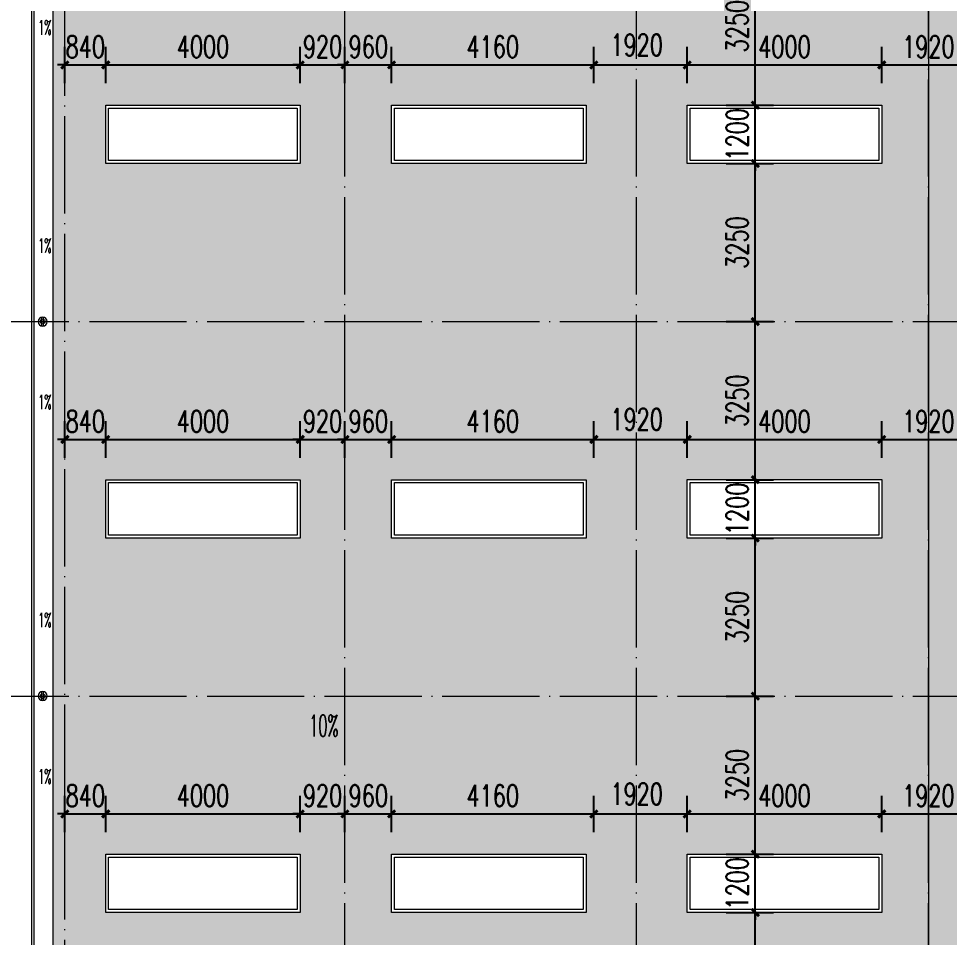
# Model space of a CAD drawing. Header units: inches. Extents: x -3733042 to -3450527, y 579159 to 997713.
# Drawn here: x -3550159 to -3531015, y 704028 to 722919 of the extents above; entities that cross this region are included whole.
import ezdxf

# ---------------------------------------------------------------- set-up
doc = ezdxf.new("R2010")
doc.units = ezdxf.units.IN
doc.header["$LTSCALE"] = 1000
doc.header["$MEASUREMENT"] = 0
doc.linetypes.add('DOTE', pattern=[2.42, 2, -0.2, 0.02, -0.2])
doc.linetypes.add('TG_Y', pattern=[2.3, 2, -0.3])
doc.layers.get('0').update_dxf_attribs({"lineweight": 18})
for name, color, linetype, lineweight in [('DOTE', 14, 'DOTE', 18), ('EQUIP_雨水斗', 7, 'Continuous', 18), ('PUB_DIM', 3, 'Continuous', 18), ('PUB_TEXT', 7, 'Continuous', 18), ('SURFACE', 255, 'Continuous', 18), ('VPIPE-雨水', 4, 'TG_Y', 18), ('地漏雨水管', 41, 'Continuous', 18), ('填充', 8, 'Continuous', 18)]:
    doc.layers.add(name, color=color, linetype=linetype, lineweight=lineweight)
doc.styles.add('_TCH_DIM', font='simplex.shx', dxfattribs={"width": 0.7, "bigfont": 'gbcbig.shx'})
doc.styles.add('_TCH_DIM_T3', font='simplex.shx', dxfattribs={"width": 0.705882, "bigfont": 'gbcbig.shx'})
doc.dimstyles.new('_TCH_ARCH&&150', dxfattribs={"dimtxt": 446.25, "dimasz": 150, "dimexe": 375, "dimexo": 450, "dimgap": 150, "dimtad": 1, "dimdec": 0, "dimzin": 0, "dimdsep": 46, "dimtxsty": '_TCH_DIM_T3', "dimblk": 'ARCHTICK', "dimcen": 0.09, "dimdle": 300, "dimclrt": 7, "dimazin": 2, "dimtfac": 1, "dimtdec": 0, "dimtix": 1, "dimtmove": 2, "dimatfit": 3, "dimfxl": 1, "dimtolj": 1, "dimarcsym": 0})

# ---------------------------------------------------------------- blocks, each defined once
blk = doc.blocks.new('$TwtSys$00000139')
at = {"color": 7}
for p, q in [((-19, 92), (-19, -92)), ((19, 92), (19, -92))]:
    blk.add_line(p, q, dxfattribs=at)
blk.add_circle((0, 0), 93.8)
blk = doc.blocks.new('_ArchTick_2')
at = {"color": 0, "linetype": 'ByBlock'}
blk.add_lwpolyline([(-0.5, -0.5, 0.4, 0.4, 0), (0.5, 0.5, 0.4, 0.4, 0)], format="xyseb", dxfattribs=at)
blk = doc.blocks.new('*X309')
at = {"layer": 'PUB_DIM', "color": 0, "lineweight": -2}
for p, q in [((-3549207, 706189), (-3549207, 706941)), ((-3548367, 706189), (-3548367, 706941)), ((-3549207, 706566), (-3549357, 706566)), ((-3549207, 706566), (-3548367, 706566)), ((-3548367, 706566), (-3548217, 706566))]:
    blk.add_line(p, q, dxfattribs=at)
at = {"layer": 'PUB_DIM', "color": 0, "lineweight": -2, "xscale": 150, "yscale": 150, "zscale": 150}
blk.add_blockref('_ArchTick_2', (-3549207, 706566), dxfattribs=at)
at = {"layer": 'PUB_DIM', "color": 0, "lineweight": -2, "xscale": 150, "yscale": 150, "zscale": 150, "rotation": 180}
blk.add_blockref('_ArchTick_2', (-3548367, 706566), dxfattribs=at)
at = {"layer": 'PUB_DIM', "color": 7, "insert": (-3548787, 706939), "char_height": 446.2, "width": 1215, "attachment_point": 5, "style": '_TCH_DIM_T3'}
blk.add_mtext('840', dxfattribs=at)
blk = doc.blocks.new('_ARCHTICK')
at = {"color": 0, "linetype": 'ByBlock', "const_width": 0.4}
blk.add_lwpolyline([(-0.5, -0.5), (0.5, 0.5)], dxfattribs=at)
blk = doc.blocks.new('*X310')
at = {"layer": 'PUB_DIM', "color": 0, "lineweight": -2}
for p, q in [((-3548367, 706189), (-3548367, 706941)), ((-3544367, 706189), (-3544367, 706941)), ((-3548367, 706566), (-3544367, 706566))]:
    blk.add_line(p, q, dxfattribs=at)
at = {"layer": 'PUB_DIM', "color": 0, "lineweight": -2, "xscale": 150, "yscale": 150, "zscale": 150, "rotation": 180}
blk.add_blockref('_ArchTick_2', (-3548367, 706566), dxfattribs=at)
at = {"layer": 'PUB_DIM', "color": 0, "lineweight": -2, "xscale": 150, "yscale": 150, "zscale": 150}
blk.add_blockref('_ArchTick_2', (-3544367, 706566), dxfattribs=at)
at = {"layer": 'PUB_DIM', "color": 7, "insert": (-3546367, 706939), "char_height": 446.2, "width": 1665, "attachment_point": 5, "style": '_TCH_DIM_T3'}
blk.add_mtext('4000', dxfattribs=at)
blk = doc.blocks.new('*X311')
at = {"layer": 'PUB_DIM', "color": 0, "lineweight": -2}
for p, q in [((-3544367, 706189), (-3544367, 706941)), ((-3543447, 706189), (-3543447, 706941)), ((-3544367, 706566), (-3544517, 706566)), ((-3544367, 706566), (-3543447, 706566)), ((-3543447, 706566), (-3543297, 706566))]:
    blk.add_line(p, q, dxfattribs=at)
at = {"layer": 'PUB_DIM', "color": 0, "lineweight": -2, "xscale": 150, "yscale": 150, "zscale": 150}
blk.add_blockref('_ArchTick_2', (-3544367, 706566), dxfattribs=at)
at = {"layer": 'PUB_DIM', "color": 0, "lineweight": -2, "xscale": 150, "yscale": 150, "zscale": 150, "rotation": 180}
blk.add_blockref('_ArchTick_2', (-3543447, 706566), dxfattribs=at)
at = {"layer": 'PUB_DIM', "color": 7, "insert": (-3543907, 706939), "char_height": 446.2, "width": 1215, "attachment_point": 5, "style": '_TCH_DIM_T3'}
blk.add_mtext('920', dxfattribs=at)
blk = doc.blocks.new('*X312')
at = {"layer": 'PUB_DIM', "color": 0, "lineweight": -2}
for p, q in [((-3543447, 706189), (-3543447, 706941)), ((-3542487, 706189), (-3542487, 706941)), ((-3543447, 706566), (-3543597, 706566)), ((-3543447, 706566), (-3542487, 706566)), ((-3542487, 706566), (-3542337, 706566))]:
    blk.add_line(p, q, dxfattribs=at)
at = {"layer": 'PUB_DIM', "color": 0, "lineweight": -2, "xscale": 150, "yscale": 150, "zscale": 150}
blk.add_blockref('_ArchTick_2', (-3543447, 706566), dxfattribs=at)
at = {"layer": 'PUB_DIM', "color": 0, "lineweight": -2, "xscale": 150, "yscale": 150, "zscale": 150, "rotation": 180}
blk.add_blockref('_ArchTick_2', (-3542487, 706566), dxfattribs=at)
at = {"layer": 'PUB_DIM', "color": 7, "insert": (-3542967, 706939), "char_height": 446.2, "width": 1215, "attachment_point": 5, "style": '_TCH_DIM_T3'}
blk.add_mtext('960', dxfattribs=at)
blk = doc.blocks.new('*X313')
at = {"layer": 'PUB_DIM', "color": 0, "lineweight": -2}
for p, q in [((-3542487, 706189), (-3542487, 706941)), ((-3538327, 706189), (-3538327, 706941)), ((-3542487, 706566), (-3538327, 706566))]:
    blk.add_line(p, q, dxfattribs=at)
at = {"layer": 'PUB_DIM', "color": 0, "lineweight": -2, "xscale": 150, "yscale": 150, "zscale": 150, "rotation": 180}
blk.add_blockref('_ArchTick_2', (-3542487, 706566), dxfattribs=at)
at = {"layer": 'PUB_DIM', "color": 0, "lineweight": -2, "xscale": 150, "yscale": 150, "zscale": 150}
blk.add_blockref('_ArchTick_2', (-3538327, 706566), dxfattribs=at)
at = {"layer": 'PUB_DIM', "color": 7, "insert": (-3540407, 706939), "char_height": 446.2, "width": 1530, "attachment_point": 5, "style": '_TCH_DIM_T3'}
blk.add_mtext('4160', dxfattribs=at)
blk = doc.blocks.new('*X314')
at = {"layer": 'PUB_DIM', "color": 0, "lineweight": -2}
for p, q in [((-3538327, 706189), (-3538327, 706941)), ((-3536407, 706189), (-3536407, 706941)), ((-3538327, 706566), (-3536407, 706566))]:
    blk.add_line(p, q, dxfattribs=at)
at = {"layer": 'PUB_DIM', "color": 0, "lineweight": -2, "xscale": 150, "yscale": 150, "zscale": 150, "rotation": 180}
blk.add_blockref('_ArchTick_2', (-3538327, 706566), dxfattribs=at)
at = {"layer": 'PUB_DIM', "color": 0, "lineweight": -2, "xscale": 150, "yscale": 150, "zscale": 150}
blk.add_blockref('_ArchTick_2', (-3536407, 706566), dxfattribs=at)
at = {"layer": 'PUB_DIM', "color": 7, "insert": (-3537447, 706978), "char_height": 446.2, "width": 1530, "attachment_point": 5, "style": '_TCH_DIM_T3'}
blk.add_mtext('1920', dxfattribs=at)
blk = doc.blocks.new('*X315')
at = {"layer": 'PUB_DIM', "color": 0, "lineweight": -2}
for p, q in [((-3536407, 706189), (-3536407, 706941)), ((-3532407, 706189), (-3532407, 706941)), ((-3536407, 706566), (-3532407, 706566))]:
    blk.add_line(p, q, dxfattribs=at)
at = {"layer": 'PUB_DIM', "color": 0, "lineweight": -2, "xscale": 150, "yscale": 150, "zscale": 150, "rotation": 180}
blk.add_blockref('_ArchTick_2', (-3536407, 706566), dxfattribs=at)
at = {"layer": 'PUB_DIM', "color": 0, "lineweight": -2, "xscale": 150, "yscale": 150, "zscale": 150}
blk.add_blockref('_ArchTick_2', (-3532407, 706566), dxfattribs=at)
at = {"layer": 'PUB_DIM', "color": 7, "insert": (-3534407, 706939), "char_height": 446.2, "width": 1665, "attachment_point": 5, "style": '_TCH_DIM_T3'}
blk.add_mtext('4000', dxfattribs=at)
blk = doc.blocks.new('*X316')
at = {"layer": 'PUB_DIM', "color": 0, "lineweight": -2}
for p, q in [((-3532407, 706189), (-3532407, 706941)), ((-3530487, 706189), (-3530487, 706941)), ((-3532407, 706566), (-3530487, 706566))]:
    blk.add_line(p, q, dxfattribs=at)
at = {"layer": 'PUB_DIM', "color": 0, "lineweight": -2, "xscale": 150, "yscale": 150, "zscale": 150, "rotation": 180}
blk.add_blockref('_ArchTick_2', (-3532407, 706566), dxfattribs=at)
at = {"layer": 'PUB_DIM', "color": 0, "lineweight": -2, "xscale": 150, "yscale": 150, "zscale": 150}
blk.add_blockref('_ArchTick_2', (-3530487, 706566), dxfattribs=at)
at = {"layer": 'PUB_DIM', "color": 7, "insert": (-3531447, 706939), "char_height": 446.2, "width": 1530, "attachment_point": 5, "style": '_TCH_DIM_T3'}
blk.add_mtext('1920', dxfattribs=at)
blk = doc.blocks.new('*X323')
at = {"layer": 'PUB_DIM', "color": 0, "lineweight": -2}
for p, q in [((-3549207, 713889), (-3549207, 714641)), ((-3548367, 713889), (-3548367, 714641)), ((-3549207, 714266), (-3549357, 714266)), ((-3549207, 714266), (-3548367, 714266)), ((-3548367, 714266), (-3548217, 714266))]:
    blk.add_line(p, q, dxfattribs=at)
at = {"layer": 'PUB_DIM', "color": 0, "lineweight": -2, "xscale": 150, "yscale": 150, "zscale": 150}
blk.add_blockref('_ArchTick_2', (-3549207, 714266), dxfattribs=at)
at = {"layer": 'PUB_DIM', "color": 0, "lineweight": -2, "xscale": 150, "yscale": 150, "zscale": 150, "rotation": 180}
blk.add_blockref('_ArchTick_2', (-3548367, 714266), dxfattribs=at)
at = {"layer": 'PUB_DIM', "color": 7, "insert": (-3548787, 714639), "char_height": 446.2, "width": 1215, "attachment_point": 5, "style": '_TCH_DIM_T3'}
blk.add_mtext('840', dxfattribs=at)
blk = doc.blocks.new('*X324')
at = {"layer": 'PUB_DIM', "color": 0, "lineweight": -2}
for p, q in [((-3548367, 713889), (-3548367, 714641)), ((-3544367, 713889), (-3544367, 714641)), ((-3548367, 714266), (-3544367, 714266))]:
    blk.add_line(p, q, dxfattribs=at)
at = {"layer": 'PUB_DIM', "color": 0, "lineweight": -2, "xscale": 150, "yscale": 150, "zscale": 150, "rotation": 180}
blk.add_blockref('_ArchTick_2', (-3548367, 714266), dxfattribs=at)
at = {"layer": 'PUB_DIM', "color": 0, "lineweight": -2, "xscale": 150, "yscale": 150, "zscale": 150}
blk.add_blockref('_ArchTick_2', (-3544367, 714266), dxfattribs=at)
at = {"layer": 'PUB_DIM', "color": 7, "insert": (-3546367, 714639), "char_height": 446.2, "width": 1665, "attachment_point": 5, "style": '_TCH_DIM_T3'}
blk.add_mtext('4000', dxfattribs=at)
blk = doc.blocks.new('*X325')
at = {"layer": 'PUB_DIM', "color": 0, "lineweight": -2}
for p, q in [((-3544367, 713889), (-3544367, 714641)), ((-3543447, 713889), (-3543447, 714641)), ((-3544367, 714266), (-3544517, 714266)), ((-3544367, 714266), (-3543447, 714266)), ((-3543447, 714266), (-3543297, 714266))]:
    blk.add_line(p, q, dxfattribs=at)
at = {"layer": 'PUB_DIM', "color": 0, "lineweight": -2, "xscale": 150, "yscale": 150, "zscale": 150}
blk.add_blockref('_ArchTick_2', (-3544367, 714266), dxfattribs=at)
at = {"layer": 'PUB_DIM', "color": 0, "lineweight": -2, "xscale": 150, "yscale": 150, "zscale": 150, "rotation": 180}
blk.add_blockref('_ArchTick_2', (-3543447, 714266), dxfattribs=at)
at = {"layer": 'PUB_DIM', "color": 7, "insert": (-3543907, 714639), "char_height": 446.2, "width": 1215, "attachment_point": 5, "style": '_TCH_DIM_T3'}
blk.add_mtext('920', dxfattribs=at)
blk = doc.blocks.new('*X326')
at = {"layer": 'PUB_DIM', "color": 0, "lineweight": -2}
for p, q in [((-3543447, 713889), (-3543447, 714641)), ((-3542487, 713889), (-3542487, 714641)), ((-3543447, 714266), (-3543597, 714266)), ((-3543447, 714266), (-3542487, 714266)), ((-3542487, 714266), (-3542337, 714266))]:
    blk.add_line(p, q, dxfattribs=at)
at = {"layer": 'PUB_DIM', "color": 0, "lineweight": -2, "xscale": 150, "yscale": 150, "zscale": 150}
blk.add_blockref('_ArchTick_2', (-3543447, 714266), dxfattribs=at)
at = {"layer": 'PUB_DIM', "color": 0, "lineweight": -2, "xscale": 150, "yscale": 150, "zscale": 150, "rotation": 180}
blk.add_blockref('_ArchTick_2', (-3542487, 714266), dxfattribs=at)
at = {"layer": 'PUB_DIM', "color": 7, "insert": (-3542967, 714639), "char_height": 446.2, "width": 1215, "attachment_point": 5, "style": '_TCH_DIM_T3'}
blk.add_mtext('960', dxfattribs=at)
blk = doc.blocks.new('*X327')
at = {"layer": 'PUB_DIM', "color": 0, "lineweight": -2}
for p, q in [((-3542487, 713889), (-3542487, 714641)), ((-3538327, 713889), (-3538327, 714641)), ((-3542487, 714266), (-3538327, 714266))]:
    blk.add_line(p, q, dxfattribs=at)
at = {"layer": 'PUB_DIM', "color": 0, "lineweight": -2, "xscale": 150, "yscale": 150, "zscale": 150, "rotation": 180}
blk.add_blockref('_ArchTick_2', (-3542487, 714266), dxfattribs=at)
at = {"layer": 'PUB_DIM', "color": 0, "lineweight": -2, "xscale": 150, "yscale": 150, "zscale": 150}
blk.add_blockref('_ArchTick_2', (-3538327, 714266), dxfattribs=at)
at = {"layer": 'PUB_DIM', "color": 7, "insert": (-3540407, 714639), "char_height": 446.2, "width": 1530, "attachment_point": 5, "style": '_TCH_DIM_T3'}
blk.add_mtext('4160', dxfattribs=at)
blk = doc.blocks.new('*X328')
at = {"layer": 'PUB_DIM', "color": 0, "lineweight": -2}
for p, q in [((-3538327, 713889), (-3538327, 714641)), ((-3536407, 713889), (-3536407, 714641)), ((-3538327, 714266), (-3536407, 714266))]:
    blk.add_line(p, q, dxfattribs=at)
at = {"layer": 'PUB_DIM', "color": 0, "lineweight": -2, "xscale": 150, "yscale": 150, "zscale": 150, "rotation": 180}
blk.add_blockref('_ArchTick_2', (-3538327, 714266), dxfattribs=at)
at = {"layer": 'PUB_DIM', "color": 0, "lineweight": -2, "xscale": 150, "yscale": 150, "zscale": 150}
blk.add_blockref('_ArchTick_2', (-3536407, 714266), dxfattribs=at)
at = {"layer": 'PUB_DIM', "color": 7, "insert": (-3537447, 714678), "char_height": 446.2, "width": 1530, "attachment_point": 5, "style": '_TCH_DIM_T3'}
blk.add_mtext('1920', dxfattribs=at)
blk = doc.blocks.new('*X329')
at = {"layer": 'PUB_DIM', "color": 0, "lineweight": -2}
for p, q in [((-3536407, 713889), (-3536407, 714641)), ((-3532407, 713889), (-3532407, 714641)), ((-3536407, 714266), (-3532407, 714266))]:
    blk.add_line(p, q, dxfattribs=at)
at = {"layer": 'PUB_DIM', "color": 0, "lineweight": -2, "xscale": 150, "yscale": 150, "zscale": 150, "rotation": 180}
blk.add_blockref('_ArchTick_2', (-3536407, 714266), dxfattribs=at)
at = {"layer": 'PUB_DIM', "color": 0, "lineweight": -2, "xscale": 150, "yscale": 150, "zscale": 150}
blk.add_blockref('_ArchTick_2', (-3532407, 714266), dxfattribs=at)
at = {"layer": 'PUB_DIM', "color": 7, "insert": (-3534407, 714639), "char_height": 446.2, "width": 1665, "attachment_point": 5, "style": '_TCH_DIM_T3'}
blk.add_mtext('4000', dxfattribs=at)
blk = doc.blocks.new('*X330')
at = {"layer": 'PUB_DIM', "color": 0, "lineweight": -2}
for p, q in [((-3532407, 713889), (-3532407, 714641)), ((-3530487, 713889), (-3530487, 714641)), ((-3532407, 714266), (-3530487, 714266))]:
    blk.add_line(p, q, dxfattribs=at)
at = {"layer": 'PUB_DIM', "color": 0, "lineweight": -2, "xscale": 150, "yscale": 150, "zscale": 150, "rotation": 180}
blk.add_blockref('_ArchTick_2', (-3532407, 714266), dxfattribs=at)
at = {"layer": 'PUB_DIM', "color": 0, "lineweight": -2, "xscale": 150, "yscale": 150, "zscale": 150}
blk.add_blockref('_ArchTick_2', (-3530487, 714266), dxfattribs=at)
at = {"layer": 'PUB_DIM', "color": 7, "insert": (-3531447, 714639), "char_height": 446.2, "width": 1530, "attachment_point": 5, "style": '_TCH_DIM_T3'}
blk.add_mtext('1920', dxfattribs=at)
blk = doc.blocks.new('*X337')
at = {"layer": 'PUB_DIM', "color": 0, "lineweight": -2}
for p, q in [((-3549207, 721589), (-3549207, 722341)), ((-3548367, 721589), (-3548367, 722341)), ((-3549207, 721966), (-3549357, 721966)), ((-3549207, 721966), (-3548367, 721966)), ((-3548367, 721966), (-3548217, 721966))]:
    blk.add_line(p, q, dxfattribs=at)
at = {"layer": 'PUB_DIM', "color": 0, "lineweight": -2, "xscale": 150, "yscale": 150, "zscale": 150}
blk.add_blockref('_ArchTick_2', (-3549207, 721966), dxfattribs=at)
at = {"layer": 'PUB_DIM', "color": 0, "lineweight": -2, "xscale": 150, "yscale": 150, "zscale": 150, "rotation": 180}
blk.add_blockref('_ArchTick_2', (-3548367, 721966), dxfattribs=at)
at = {"layer": 'PUB_DIM', "color": 7, "insert": (-3548787, 722339), "char_height": 446.2, "width": 1215, "attachment_point": 5, "style": '_TCH_DIM_T3'}
blk.add_mtext('840', dxfattribs=at)
blk = doc.blocks.new('*X338')
at = {"layer": 'PUB_DIM', "color": 0, "lineweight": -2}
for p, q in [((-3548367, 721589), (-3548367, 722341)), ((-3544367, 721589), (-3544367, 722341)), ((-3548367, 721966), (-3544367, 721966))]:
    blk.add_line(p, q, dxfattribs=at)
at = {"layer": 'PUB_DIM', "color": 0, "lineweight": -2, "xscale": 150, "yscale": 150, "zscale": 150, "rotation": 180}
blk.add_blockref('_ArchTick_2', (-3548367, 721966), dxfattribs=at)
at = {"layer": 'PUB_DIM', "color": 0, "lineweight": -2, "xscale": 150, "yscale": 150, "zscale": 150}
blk.add_blockref('_ArchTick_2', (-3544367, 721966), dxfattribs=at)
at = {"layer": 'PUB_DIM', "color": 7, "insert": (-3546367, 722339), "char_height": 446.2, "width": 1665, "attachment_point": 5, "style": '_TCH_DIM_T3'}
blk.add_mtext('4000', dxfattribs=at)
blk = doc.blocks.new('*X339')
at = {"layer": 'PUB_DIM', "color": 0, "lineweight": -2}
for p, q in [((-3544367, 721589), (-3544367, 722341)), ((-3543447, 721589), (-3543447, 722341)), ((-3544367, 721966), (-3544517, 721966)), ((-3544367, 721966), (-3543447, 721966)), ((-3543447, 721966), (-3543297, 721966))]:
    blk.add_line(p, q, dxfattribs=at)
at = {"layer": 'PUB_DIM', "color": 0, "lineweight": -2, "xscale": 150, "yscale": 150, "zscale": 150}
blk.add_blockref('_ArchTick_2', (-3544367, 721966), dxfattribs=at)
at = {"layer": 'PUB_DIM', "color": 0, "lineweight": -2, "xscale": 150, "yscale": 150, "zscale": 150, "rotation": 180}
blk.add_blockref('_ArchTick_2', (-3543447, 721966), dxfattribs=at)
at = {"layer": 'PUB_DIM', "color": 7, "insert": (-3543907, 722339), "char_height": 446.2, "width": 1215, "attachment_point": 5, "style": '_TCH_DIM_T3'}
blk.add_mtext('920', dxfattribs=at)
blk = doc.blocks.new('*X340')
at = {"layer": 'PUB_DIM', "color": 0, "lineweight": -2}
for p, q in [((-3543447, 721589), (-3543447, 722341)), ((-3542487, 721589), (-3542487, 722341)), ((-3543447, 721966), (-3543597, 721966)), ((-3543447, 721966), (-3542487, 721966)), ((-3542487, 721966), (-3542337, 721966))]:
    blk.add_line(p, q, dxfattribs=at)
at = {"layer": 'PUB_DIM', "color": 0, "lineweight": -2, "xscale": 150, "yscale": 150, "zscale": 150}
blk.add_blockref('_ArchTick_2', (-3543447, 721966), dxfattribs=at)
at = {"layer": 'PUB_DIM', "color": 0, "lineweight": -2, "xscale": 150, "yscale": 150, "zscale": 150, "rotation": 180}
blk.add_blockref('_ArchTick_2', (-3542487, 721966), dxfattribs=at)
at = {"layer": 'PUB_DIM', "color": 7, "insert": (-3542967, 722339), "char_height": 446.2, "width": 1215, "attachment_point": 5, "style": '_TCH_DIM_T3'}
blk.add_mtext('960', dxfattribs=at)
blk = doc.blocks.new('*X341')
at = {"layer": 'PUB_DIM', "color": 0, "lineweight": -2}
for p, q in [((-3542487, 721589), (-3542487, 722341)), ((-3538327, 721589), (-3538327, 722341)), ((-3542487, 721966), (-3538327, 721966))]:
    blk.add_line(p, q, dxfattribs=at)
at = {"layer": 'PUB_DIM', "color": 0, "lineweight": -2, "xscale": 150, "yscale": 150, "zscale": 150, "rotation": 180}
blk.add_blockref('_ArchTick_2', (-3542487, 721966), dxfattribs=at)
at = {"layer": 'PUB_DIM', "color": 0, "lineweight": -2, "xscale": 150, "yscale": 150, "zscale": 150}
blk.add_blockref('_ArchTick_2', (-3538327, 721966), dxfattribs=at)
at = {"layer": 'PUB_DIM', "color": 7, "insert": (-3540407, 722339), "char_height": 446.2, "width": 1530, "attachment_point": 5, "style": '_TCH_DIM_T3'}
blk.add_mtext('4160', dxfattribs=at)
blk = doc.blocks.new('*X342')
at = {"layer": 'PUB_DIM', "color": 0, "lineweight": -2}
for p, q in [((-3538327, 721589), (-3538327, 722341)), ((-3536407, 721589), (-3536407, 722341)), ((-3538327, 721966), (-3536407, 721966))]:
    blk.add_line(p, q, dxfattribs=at)
at = {"layer": 'PUB_DIM', "color": 0, "lineweight": -2, "xscale": 150, "yscale": 150, "zscale": 150, "rotation": 180}
blk.add_blockref('_ArchTick_2', (-3538327, 721966), dxfattribs=at)
at = {"layer": 'PUB_DIM', "color": 0, "lineweight": -2, "xscale": 150, "yscale": 150, "zscale": 150}
blk.add_blockref('_ArchTick_2', (-3536407, 721966), dxfattribs=at)
at = {"layer": 'PUB_DIM', "color": 7, "insert": (-3537447, 722378), "char_height": 446.2, "width": 1530, "attachment_point": 5, "style": '_TCH_DIM_T3'}
blk.add_mtext('1920', dxfattribs=at)
blk = doc.blocks.new('*X343')
at = {"layer": 'PUB_DIM', "color": 0, "lineweight": -2}
for p, q in [((-3536407, 721589), (-3536407, 722341)), ((-3532407, 721589), (-3532407, 722341)), ((-3536407, 721966), (-3532407, 721966))]:
    blk.add_line(p, q, dxfattribs=at)
at = {"layer": 'PUB_DIM', "color": 0, "lineweight": -2, "xscale": 150, "yscale": 150, "zscale": 150, "rotation": 180}
blk.add_blockref('_ArchTick_2', (-3536407, 721966), dxfattribs=at)
at = {"layer": 'PUB_DIM', "color": 0, "lineweight": -2, "xscale": 150, "yscale": 150, "zscale": 150}
blk.add_blockref('_ArchTick_2', (-3532407, 721966), dxfattribs=at)
at = {"layer": 'PUB_DIM', "color": 7, "insert": (-3534407, 722339), "char_height": 446.2, "width": 1665, "attachment_point": 5, "style": '_TCH_DIM_T3'}
blk.add_mtext('4000', dxfattribs=at)
blk = doc.blocks.new('*X344')
at = {"layer": 'PUB_DIM', "color": 0, "lineweight": -2}
for p, q in [((-3532407, 721589), (-3532407, 722341)), ((-3530487, 721589), (-3530487, 722341)), ((-3532407, 721966), (-3530487, 721966))]:
    blk.add_line(p, q, dxfattribs=at)
at = {"layer": 'PUB_DIM', "color": 0, "lineweight": -2, "xscale": 150, "yscale": 150, "zscale": 150, "rotation": 180}
blk.add_blockref('_ArchTick_2', (-3532407, 721966), dxfattribs=at)
at = {"layer": 'PUB_DIM', "color": 0, "lineweight": -2, "xscale": 150, "yscale": 150, "zscale": 150}
blk.add_blockref('_ArchTick_2', (-3530487, 721966), dxfattribs=at)
at = {"layer": 'PUB_DIM', "color": 7, "insert": (-3531447, 722339), "char_height": 446.2, "width": 1530, "attachment_point": 5, "style": '_TCH_DIM_T3'}
blk.add_mtext('1920', dxfattribs=at)
blk = doc.blocks.new('*X475')
at = {"layer": 'PUB_DIM', "color": 0, "lineweight": -2}
for p, q in [((-3535607, 716689), (-3534632, 716689)), ((-3535007, 713439), (-3535007, 716689)), ((-3535607, 713439), (-3534632, 713439))]:
    blk.add_line(p, q, dxfattribs=at)
at = {"layer": 'PUB_DIM', "color": 0, "lineweight": -2, "xscale": 150, "yscale": 150, "zscale": 150}
for p, rotation in [((-3535007, 716689), 90), ((-3535007, 713439), 270)]:
    blk.add_blockref('_ArchTick_2', p, dxfattribs=dict(at, rotation=rotation))
at = {"layer": 'PUB_DIM', "color": 7, "insert": (-3535380, 715064), "char_height": 446.2, "width": 1575, "attachment_point": 5, "rotation": 90, "style": '_TCH_DIM_T3'}
blk.add_mtext('3250', dxfattribs=at)
blk = doc.blocks.new('*X476')
at = {"layer": 'PUB_DIM', "color": 0, "lineweight": -2}
for p, q in [((-3535007, 713439), (-3535007, 713589)), ((-3535607, 713439), (-3534632, 713439)), ((-3535007, 712239), (-3535007, 713439)), ((-3535607, 712239), (-3534632, 712239)), ((-3535007, 712239), (-3535007, 712089))]:
    blk.add_line(p, q, dxfattribs=at)
at = {"layer": 'PUB_DIM', "color": 0, "lineweight": -2, "xscale": 150, "yscale": 150, "zscale": 150}
for p, rotation in [((-3535007, 713439), 270), ((-3535007, 712239), 90)]:
    blk.add_blockref('_ArchTick_2', p, dxfattribs=dict(at, rotation=rotation))
at = {"layer": 'PUB_DIM', "color": 7, "insert": (-3535380, 712839), "char_height": 446.2, "width": 1530, "attachment_point": 5, "rotation": 90, "style": '_TCH_DIM_T3'}
blk.add_mtext('1200', dxfattribs=at)
blk = doc.blocks.new('*X477')
at = {"layer": 'PUB_DIM', "color": 0, "lineweight": -2}
for p, q in [((-3535607, 712239), (-3534632, 712239)), ((-3535007, 708989), (-3535007, 712239)), ((-3535607, 708989), (-3534632, 708989))]:
    blk.add_line(p, q, dxfattribs=at)
at = {"layer": 'PUB_DIM', "color": 0, "lineweight": -2, "xscale": 150, "yscale": 150, "zscale": 150}
for p, rotation in [((-3535007, 712239), 90), ((-3535007, 708989), 270)]:
    blk.add_blockref('_ArchTick_2', p, dxfattribs=dict(at, rotation=rotation))
at = {"layer": 'PUB_DIM', "color": 7, "insert": (-3535380, 710614), "char_height": 446.2, "width": 1575, "attachment_point": 5, "rotation": 90, "style": '_TCH_DIM_T3'}
blk.add_mtext('3250', dxfattribs=at)
blk = doc.blocks.new('*X478')
at = {"layer": 'PUB_DIM', "color": 0, "lineweight": -2}
for p, q in [((-3535607, 704539), (-3534632, 704539)), ((-3535007, 701289), (-3535007, 704539)), ((-3535607, 701289), (-3534632, 701289))]:
    blk.add_line(p, q, dxfattribs=at)
at = {"layer": 'PUB_DIM', "color": 0, "lineweight": -2, "xscale": 150, "yscale": 150, "zscale": 150}
for p, rotation in [((-3535007, 704539), 90), ((-3535007, 701289), 270)]:
    blk.add_blockref('_ArchTick_2', p, dxfattribs=dict(at, rotation=rotation))
at = {"layer": 'PUB_DIM', "color": 7, "insert": (-3535380, 702914), "char_height": 446.2, "width": 1575, "attachment_point": 5, "rotation": 90, "style": '_TCH_DIM_T3'}
blk.add_mtext('3250', dxfattribs=at)
blk = doc.blocks.new('*X479')
at = {"layer": 'PUB_DIM', "color": 0, "lineweight": -2}
for p, q in [((-3535007, 705739), (-3535007, 705889)), ((-3535607, 705739), (-3534632, 705739)), ((-3535007, 704539), (-3535007, 705739)), ((-3535607, 704539), (-3534632, 704539)), ((-3535007, 704539), (-3535007, 704389))]:
    blk.add_line(p, q, dxfattribs=at)
at = {"layer": 'PUB_DIM', "color": 0, "lineweight": -2, "xscale": 150, "yscale": 150, "zscale": 150}
for p, rotation in [((-3535007, 705739), 270), ((-3535007, 704539), 90)]:
    blk.add_blockref('_ArchTick_2', p, dxfattribs=dict(at, rotation=rotation))
at = {"layer": 'PUB_DIM', "color": 7, "insert": (-3535380, 705139), "char_height": 446.2, "width": 1530, "attachment_point": 5, "rotation": 90, "style": '_TCH_DIM_T3'}
blk.add_mtext('1200', dxfattribs=at)
blk = doc.blocks.new('*X480')
at = {"layer": 'PUB_DIM', "color": 0, "lineweight": -2}
for p, q in [((-3535607, 708989), (-3534632, 708989)), ((-3535007, 705739), (-3535007, 708989)), ((-3535607, 705739), (-3534632, 705739))]:
    blk.add_line(p, q, dxfattribs=at)
at = {"layer": 'PUB_DIM', "color": 0, "lineweight": -2, "xscale": 150, "yscale": 150, "zscale": 150}
for p, rotation in [((-3535007, 708989), 90), ((-3535007, 705739), 270)]:
    blk.add_blockref('_ArchTick_2', p, dxfattribs=dict(at, rotation=rotation))
at = {"layer": 'PUB_DIM', "color": 7, "insert": (-3535380, 707364), "char_height": 446.2, "width": 1575, "attachment_point": 5, "rotation": 90, "style": '_TCH_DIM_T3'}
blk.add_mtext('3250', dxfattribs=at)
blk = doc.blocks.new('*X481')
at = {"layer": 'PUB_DIM', "color": 0, "lineweight": -2}
for p, q in [((-3535607, 719939), (-3534632, 719939)), ((-3535007, 716689), (-3535007, 719939)), ((-3535607, 716689), (-3534632, 716689))]:
    blk.add_line(p, q, dxfattribs=at)
at = {"layer": 'PUB_DIM', "color": 0, "lineweight": -2, "xscale": 150, "yscale": 150, "zscale": 150}
for p, rotation in [((-3535007, 719939), 90), ((-3535007, 716689), 270)]:
    blk.add_blockref('_ArchTick_2', p, dxfattribs=dict(at, rotation=rotation))
at = {"layer": 'PUB_DIM', "color": 7, "insert": (-3535380, 718314), "char_height": 446.2, "width": 1575, "attachment_point": 5, "rotation": 90, "style": '_TCH_DIM_T3'}
blk.add_mtext('3250', dxfattribs=at)
blk = doc.blocks.new('*X482')
at = {"layer": 'PUB_DIM', "color": 0, "lineweight": -2}
for p, q in [((-3535007, 721139), (-3535007, 721289)), ((-3535607, 721139), (-3534632, 721139)), ((-3535007, 719939), (-3535007, 721139)), ((-3535607, 719939), (-3534632, 719939)), ((-3535007, 719939), (-3535007, 719789))]:
    blk.add_line(p, q, dxfattribs=at)
at = {"layer": 'PUB_DIM', "color": 0, "lineweight": -2, "xscale": 150, "yscale": 150, "zscale": 150}
for p, rotation in [((-3535007, 721139), 270), ((-3535007, 719939), 90)]:
    blk.add_blockref('_ArchTick_2', p, dxfattribs=dict(at, rotation=rotation))
at = {"layer": 'PUB_DIM', "color": 7, "insert": (-3535380, 720539), "char_height": 446.2, "width": 1530, "attachment_point": 5, "rotation": 90, "style": '_TCH_DIM_T3'}
blk.add_mtext('1200', dxfattribs=at)
blk = doc.blocks.new('*X483')
at = {"layer": 'PUB_DIM', "color": 0, "lineweight": -2}
for p, q in [((-3535607, 724389), (-3534632, 724389)), ((-3535007, 721139), (-3535007, 724389)), ((-3535607, 721139), (-3534632, 721139))]:
    blk.add_line(p, q, dxfattribs=at)
at = {"layer": 'PUB_DIM', "color": 0, "lineweight": -2, "xscale": 150, "yscale": 150, "zscale": 150}
for p, rotation in [((-3535007, 724389), 90), ((-3535007, 721139), 270)]:
    blk.add_blockref('_ArchTick_2', p, dxfattribs=dict(at, rotation=rotation))
at = {"layer": 'PUB_DIM', "color": 7, "insert": (-3535380, 722764), "char_height": 446.2, "width": 1575, "attachment_point": 5, "rotation": 90, "style": '_TCH_DIM_T3'}
blk.add_mtext('3250', dxfattribs=at)

msp = doc.modelspace()

# ---------------------------------------------------------------- hatches: boundary and pattern name
at = {"layer": '填充'}
h = msp.add_hatch(dxfattribs=at)
h.set_pattern_fill('ANSI33', color=256, scale=300, angle=315, style=0)
h.paths.add_polyline_path([(-3548367, 743039.3), (-3548367, 744239.3), (-3544367, 744239.3), (-3544367, 743039.3)], flags=0)
h.paths.add_polyline_path([(-3518527, 743040), (-3518527, 744240), (-3514527, 744240), (-3514527, 743040)], flags=0)
h.paths.add_polyline_path([(-3536407, 743040), (-3536407, 744240), (-3532407, 744240), (-3532407, 743040)], flags=0)
h.paths.add_polyline_path([(-3544367, 682638.7), (-3544367, 681438.7), (-3548367, 681438.7), (-3548367, 682638.7)], flags=0)
h.paths.add_polyline_path([(-3542487, 681438.7), (-3542487, 682638.7), (-3538487, 682638.7), (-3538487, 681438.7)], flags=0)
h.paths.add_polyline_path([(-3536407, 681439.3), (-3536407, 682639.3), (-3532407, 682639.3), (-3532407, 681439.3)], flags=0)
h.paths.add_polyline_path([(-3530487, 681439.3), (-3530487, 682639.3), (-3526487, 682639.3), (-3526487, 681439.3)], flags=0)
h.paths.add_polyline_path([(-3524567, 681438.7), (-3524567, 682638.7), (-3520567, 682638.7), (-3520567, 681438.7)], flags=0)
h.paths.add_polyline_path([(-3514527, 682639.3), (-3514527, 681439.3), (-3518527, 681439.3), (-3518527, 682639.3)], flags=0)
h.paths.add_polyline_path([(-3514527, 690339.3), (-3514527, 689139.3), (-3518527, 689139.3), (-3518527, 690339.3)], flags=0)
h.paths.add_polyline_path([(-3520567, 690338.7), (-3520567, 689138.7), (-3524567, 689138.7), (-3524567, 690338.7)], flags=0)
h.paths.add_polyline_path([(-3526487, 690339.3), (-3526487, 689139.3), (-3530487, 689139.3), (-3530487, 690339.3)], flags=0)
h.paths.add_polyline_path([(-3532407, 690339.3), (-3532407, 689139.3), (-3536407, 689139.3), (-3536407, 690339.3)], flags=0)
h.paths.add_polyline_path([(-3538487, 690338.7), (-3538487, 689138.7), (-3542487, 689138.7), (-3542487, 690338.7)], flags=0)
h.paths.add_polyline_path([(-3544367, 690338.7), (-3544367, 689138.7), (-3548367, 689138.7), (-3548367, 690338.7)], flags=0)
h.paths.add_polyline_path([(-3544367, 698038.7), (-3544367, 696838.7), (-3548367, 696838.7), (-3548367, 698038.7)], flags=0)
h.paths.add_polyline_path([(-3538487, 698038.7), (-3538487, 696838.7), (-3542487, 696838.7), (-3542487, 698038.7)], flags=0)
h.paths.add_polyline_path([(-3532407, 698039.3), (-3532407, 696839.3), (-3536407, 696839.3), (-3536407, 698039.3)], flags=0)
h.paths.add_polyline_path([(-3526487, 698039.3), (-3526487, 696839.3), (-3530487, 696839.3), (-3530487, 698039.3)], flags=0)
h.paths.add_polyline_path([(-3520567, 698038.7), (-3520567, 696838.7), (-3524567, 696838.7), (-3524567, 698038.7)], flags=0)
h.paths.add_polyline_path([(-3514527, 698039.3), (-3514527, 696839.3), (-3518527, 696839.3), (-3518527, 698039.3)], flags=0)
h.paths.add_polyline_path([(-3514527, 705739.3), (-3514527, 704539.3), (-3518527, 704539.3), (-3518527, 705739.3)], flags=0)
h.paths.add_polyline_path([(-3520567, 705738.7), (-3520567, 704538.7), (-3524567, 704538.7), (-3524567, 705738.7)], flags=0)
h.paths.add_polyline_path([(-3526487, 705739.3), (-3526487, 704539.3), (-3530487, 704539.3), (-3530487, 705739.3)], flags=0)
h.paths.add_polyline_path([(-3532407, 705739.3), (-3532407, 704539.3), (-3536407, 704539.3), (-3536407, 705739.3)], flags=0)
h.paths.add_polyline_path([(-3538487, 705738.7), (-3538487, 704538.7), (-3542487, 704538.7), (-3542487, 705738.7)], flags=0)
h.paths.add_polyline_path([(-3544367, 705738.7), (-3544367, 704538.7), (-3548367, 704538.7), (-3548367, 705738.7)], flags=0)
h.paths.add_polyline_path([(-3548367, 713438.7), (-3544367, 713438.7), (-3544367, 712238.7), (-3548367, 712238.7)], flags=0)
h.paths.add_polyline_path([(-3538487, 713438.7), (-3538487, 712238.7), (-3542487, 712238.7), (-3542487, 713438.7)], flags=0)
h.paths.add_polyline_path([(-3532407, 713439.3), (-3532407, 712239.3), (-3536407, 712239.3), (-3536407, 713439.3)], flags=0)
h.paths.add_polyline_path([(-3526487, 712239.3), (-3530487, 712239.3), (-3530487, 713439.3), (-3526487, 713439.3)], flags=0)
h.paths.add_polyline_path([(-3520567, 713438.7), (-3520567, 712238.7), (-3524567, 712238.7), (-3524567, 713438.7)], flags=0)
h.paths.add_polyline_path([(-3514527, 713439.3), (-3514527, 712239.3), (-3518527, 712239.3), (-3518527, 713439.3)], flags=0)
h.paths.add_polyline_path([(-3514527, 721139.3), (-3514527, 719939.3), (-3518527, 719939.3), (-3518527, 721139.3)], flags=0)
h.paths.add_polyline_path([(-3520567, 721138.7), (-3520567, 719938.7), (-3524567, 719938.7), (-3524567, 721138.7)], flags=0)
h.paths.add_polyline_path([(-3526487, 721139.3), (-3526487, 719939.3), (-3530487, 719939.3), (-3530487, 721139.3)], flags=0)
h.paths.add_polyline_path([(-3532407, 721139.3), (-3532407, 719939.3), (-3536407, 719939.3), (-3536407, 721139.3)], flags=0)
h.paths.add_polyline_path([(-3538487, 721138.7), (-3538487, 719938.7), (-3542487, 719938.7), (-3542487, 721138.7)], flags=0)
h.paths.add_polyline_path([(-3544367, 721138.7), (-3544367, 719938.7), (-3548367, 719938.7), (-3548367, 721138.7)], flags=0)
h.paths.add_polyline_path([(-3518467, 727699.3), (-3518467, 728779.3), (-3514587, 728779.3), (-3514587, 727699.3)], flags=0)
h.paths.add_polyline_path([(-3524507, 727698.7), (-3524507, 728778.7), (-3520627, 728778.7), (-3520627, 727698.7)], flags=0)
h.paths.add_polyline_path([(-3530427, 727699.3), (-3530427, 728779.3), (-3526547, 728779.3), (-3526547, 727699.3)], flags=0)
h.paths.add_polyline_path([(-3536347, 727699.3), (-3536347, 728779.3), (-3532467, 728779.3), (-3532467, 727699.3)], flags=0)
h.paths.add_polyline_path([(-3542427, 727698.7), (-3542427, 728778.7), (-3538547, 728778.7), (-3538547, 727698.7)], flags=0)
h.paths.add_polyline_path([(-3548307, 727698.7), (-3548307, 728778.7), (-3544427, 728778.7), (-3544427, 727698.7)], flags=0)
h.paths.add_polyline_path([(-3548307, 735398.7), (-3548307, 736478.7), (-3544427, 736478.7), (-3544427, 735398.7)], flags=0)
h.paths.add_polyline_path([(-3542487, 744239.3), (-3538487, 744239.3), (-3538487, 743039.3), (-3542487, 743039.3)], flags=0)
h.paths.add_polyline_path([(-3542427, 735398.7), (-3542427, 736478.7), (-3538547, 736478.7), (-3538547, 735398.7)], flags=0)
h.paths.add_polyline_path([(-3532467, 735399.3), (-3536347, 735399.3), (-3536347, 736479.3), (-3532467, 736479.3)], flags=0)
h.paths.add_polyline_path([(-3530487, 743040), (-3530487, 744240), (-3526487, 744240), (-3526487, 743040)], flags=0)
h.paths.add_polyline_path([(-3530427, 735399.3), (-3530427, 736479.3), (-3526547, 736479.3), (-3526547, 735399.3)], flags=0)
h.paths.add_polyline_path([(-3524567, 743039.3), (-3524567, 744239.3), (-3520567, 744239.3), (-3520567, 743039.3)], flags=0)
h.paths.add_polyline_path([(-3524507, 735398.7), (-3524507, 736478.7), (-3520627, 736478.7), (-3520627, 735398.7)], flags=0)
h.paths.add_polyline_path([(-3513446.4, 747729.3), (-3549446.4, 747729.3), (-3549446.4, 677949.3), (-3513446.4, 677949.3)], flags=0)
h.paths.add_polyline_path([(-3514587, 736479.3), (-3514587, 735399.3), (-3518467, 735399.3), (-3518467, 736479.3)], flags=0)

# ---------------------------------------------------------------- linework, layer by layer
msp.add_lwpolyline([(-3549446.4, 747729.3), (-3513446.4, 747729.3), (-3513446.4, 677949.3), (-3549446.4, 677949.3)], close=True)
at = {"layer": 'DOTE'}
for p, q in [((-3549207, 675354.4), (-3549207, 752126.4)), ((-3543447, 673689.7), (-3543447, 752126.4)), ((-3537447, 673689.7), (-3537447, 752126.4)), ((-3531446.4, 673689.7), (-3531446.4, 752126.4)), ((-3551124.3, 716689.3), (-3511272.1, 716689.3)), ((-3551124.3, 708989.3), (-3511272.1, 708989.3))]:
    msp.add_line(p, q, dxfattribs=at)
at = {"layer": 'SURFACE'}
msp.add_line((-3531446.4, 747729.3), (-3531446.4, 677949.3), dxfattribs=at)
for points in [[(-3549446.4, 747729.3), (-3549896.4, 747729.3), (-3549896.4, 677949.3), (-3549446.4, 677949.3)], [(-3549446.4, 747679.3), (-3549846.4, 747679.3), (-3549846.4, 677999.3), (-3549446.4, 677999.3)], [(-3549446.4, 747729.3), (-3513446.4, 747729.3), (-3513446.4, 677949.3), (-3549446.4, 677949.3)], [(-3548367, 721138.7), (-3544367, 721138.7), (-3544367, 719938.7), (-3548367, 719938.7)], [(-3548307, 721078.7), (-3544427, 721078.7), (-3544427, 719998.7), (-3548307, 719998.7)], [(-3542487, 721138.7), (-3538487, 721138.7), (-3538487, 719938.7), (-3542487, 719938.7)], [(-3542427, 721078.7), (-3538547, 721078.7), (-3538547, 719998.7), (-3542427, 719998.7)], [(-3536407, 721139.3), (-3532407, 721139.3), (-3532407, 719939.3), (-3536407, 719939.3)], [(-3536347, 721079.3), (-3532467, 721079.3), (-3532467, 719999.3), (-3536347, 719999.3)], [(-3548367, 713438.7), (-3544367, 713438.7), (-3544367, 712238.7), (-3548367, 712238.7)], [(-3548307, 713378.7), (-3544427, 713378.7), (-3544427, 712298.7), (-3548307, 712298.7)], [(-3542487, 713438.7), (-3538487, 713438.7), (-3538487, 712238.7), (-3542487, 712238.7)], [(-3542427, 713378.7), (-3538547, 713378.7), (-3538547, 712298.7), (-3542427, 712298.7)], [(-3536407, 713439.3), (-3532407, 713439.3), (-3532407, 712239.3), (-3536407, 712239.3)], [(-3536347, 713379.3), (-3532467, 713379.3), (-3532467, 712299.3), (-3536347, 712299.3)], [(-3548367, 705738.7), (-3544367, 705738.7), (-3544367, 704538.7), (-3548367, 704538.7)], [(-3548307, 705678.7), (-3544427, 705678.7), (-3544427, 704598.7), (-3548307, 704598.7)], [(-3542487, 705738.7), (-3538487, 705738.7), (-3538487, 704538.7), (-3542487, 704538.7)], [(-3542427, 705678.7), (-3538547, 705678.7), (-3538547, 704598.7), (-3542427, 704598.7)], [(-3536407, 705739.3), (-3532407, 705739.3), (-3532407, 704539.3), (-3536407, 704539.3)], [(-3536347, 705679.3), (-3532467, 705679.3), (-3532467, 704599.3), (-3536347, 704599.3)]]:
    msp.add_lwpolyline(points, close=True, dxfattribs=at)
at = {"layer": 'VPIPE-雨水', "linetype": 'Continuous'}
for centre in [(-3549664.5, 716689.3), (-3549664.5, 708989.3)]:
    msp.add_circle(centre, 50, dxfattribs=at)
at = {"layer": '地漏雨水管'}
for points in [[(-3549625.4, 717998.3, 0, 0, 0), (-3549625.4, 717236.9, 80, 0, 0), (-3549625.4, 716936.9, 0, 0, 0)], [(-3549625.4, 715291.2, 0, 0, 0), (-3549625.4, 716052.6, 80, 0, 0), (-3549625.4, 716352.6, 0, 0, 0)], [(-3549625.4, 710298.3, 0, 0, 0), (-3549625.4, 709536.9, 80, 0, 0), (-3549625.4, 709236.9, 0, 0, 0)], [(-3549625.4, 707591.2, 0, 0, 0), (-3549625.4, 708352.6, 80, 0, 0), (-3549625.4, 708652.6, 0, 0, 0)], [(-3542612.1, 707999.7, 0, 0, 0), (-3544738.8, 707999.7, 120, 0, 0), (-3545188.8, 707999.7, 0, 0, 0)]]:
    msp.add_lwpolyline(points, format="xyseb", dxfattribs=at)

# ---------------------------------------------------------------- block references
at = {"layer": 'EQUIP_雨水斗', "xscale": -1, "rotation": 180}
for p in [(-3549664.5, 716689.3), (-3549664.5, 708989.3)]:
    msp.add_blockref('$TwtSys$00000139', p, dxfattribs=at)

# ---------------------------------------------------------------- texts
at = {"layer": 'PUB_TEXT', "style": '_TCH_DIM', "width": 0.494118}
for s, height, p in [('1%', 297.5, (-3549758.4, 722588.7)), ('1%', 297.5, (-3549758.4, 718103.3)), ('1%', 297.5, (-3549758.4, 714888.7)), ('1%', 297.5, (-3549758.4, 710403.3)), ('10%', 446.25, (-3544184, 708157.2)), ('1%', 297.5, (-3549758.4, 707188.7))]:
    msp.add_text(s, height=height, dxfattribs=at).set_placement(p)

# ---------------------------------------------------------------- dimensions: what is measured, and where the dimension line sits
at = {"layer": 'PUB_DIM'}
for base, p1, p2, picture, middle in [((-3535007, 724389.3), (-3536057, 721139.3), (-3536057, 724389.3), '*X483', (-3535380.1, 722764.3)), ((-3535007, 721139.3), (-3536057, 719939.3), (-3536057, 721139.3), '*X482', (-3535380.1, 720539.3)), ((-3535007, 719939.3), (-3536057, 716689.3), (-3536057, 719939.3), '*X481', (-3535380.1, 718314.3)), ((-3535007, 716689.3), (-3536057, 713439.3), (-3536057, 716689.3), '*X475', (-3535380.1, 715064.3)), ((-3535007, 713439.3), (-3536057, 712239.3), (-3536057, 713439.3), '*X476', (-3535380.1, 712839.3)), ((-3535007, 712239.3), (-3536057, 708989.3), (-3536057, 712239.3), '*X477', (-3535380.1, 710614.3)), ((-3535007, 708989.3), (-3536057, 705739.3), (-3536057, 708989.3), '*X480', (-3535380.1, 707364.3)), ((-3535007, 705739.3), (-3536057, 704539.3), (-3536057, 705739.3), '*X479', (-3535380.1, 705139.3)), ((-3535007, 704539.3), (-3536057, 701289.3), (-3536057, 704539.3), '*X478', (-3535380.1, 702914.3))]:
    dim = msp.add_linear_dim(base=base, p1=p1, p2=p2, angle=90, dimstyle='_TCH_ARCH&&150', override={"dimsah": 1, "dimtzin": 0}, dxfattribs=at)
    dim.commit()
    dim.dimension.update_dxf_attribs({"geometry": picture, "text_midpoint": middle})
for base, p1, p2, picture, middle in [((-3548367, 721965.6), (-3549207, 721139.3), (-3548367, 721139.3), '*X337', (-3548787, 722338.8)), ((-3544367, 721965.6), (-3548367, 721139.3), (-3544367, 721139.3), '*X338', (-3546367, 722338.8)), ((-3543447, 721965.6), (-3544367, 721139.3), (-3543447, 721139.3), '*X339', (-3543907, 722338.8)), ((-3542487, 721965.6), (-3543447, 721139.3), (-3542487, 721139.3), '*X340', (-3542967, 722338.8)), ((-3538327, 721965.6), (-3542487, 721139.3), (-3538327, 721139.3), '*X341', (-3540407, 722338.8)), ((-3532407, 721965.6), (-3536407, 721139.3), (-3532407, 721139.3), '*X343', (-3534407, 722338.8)), ((-3530487, 721965.6), (-3532407, 721139.3), (-3530487, 721139.3), '*X344', (-3531447, 722338.8)), ((-3548367, 714265.6), (-3549207, 713439.3), (-3548367, 713439.3), '*X323', (-3548787, 714638.8)), ((-3544367, 714265.6), (-3548367, 713439.3), (-3544367, 713439.3), '*X324', (-3546367, 714638.8)), ((-3543447, 714265.6), (-3544367, 713439.3), (-3543447, 713439.3), '*X325', (-3543907, 714638.8)), ((-3542487, 714265.6), (-3543447, 713439.3), (-3542487, 713439.3), '*X326', (-3542967, 714638.8)), ((-3538327, 714265.6), (-3542487, 713439.3), (-3538327, 713439.3), '*X327', (-3540407, 714638.8)), ((-3532407, 714265.6), (-3536407, 713439.3), (-3532407, 713439.3), '*X329', (-3534407, 714638.8)), ((-3530487, 714265.6), (-3532407, 713439.3), (-3530487, 713439.3), '*X330', (-3531447, 714638.8)), ((-3548367, 706565.6), (-3549207, 705739.3), (-3548367, 705739.3), '*X309', (-3548787, 706938.8)), ((-3544367, 706565.6), (-3548367, 705739.3), (-3544367, 705739.3), '*X310', (-3546367, 706938.8)), ((-3543447, 706565.6), (-3544367, 705739.3), (-3543447, 705739.3), '*X311', (-3543907, 706938.8)), ((-3542487, 706565.6), (-3543447, 705739.3), (-3542487, 705739.3), '*X312', (-3542967, 706938.8)), ((-3538327, 706565.6), (-3542487, 705739.3), (-3538327, 705739.3), '*X313', (-3540407, 706938.8)), ((-3532407, 706565.6), (-3536407, 705739.3), (-3532407, 705739.3), '*X315', (-3534407, 706938.8)), ((-3530487, 706565.6), (-3532407, 705739.3), (-3530487, 705739.3), '*X316', (-3531447, 706938.8))]:
    dim = msp.add_linear_dim(base=base, p1=p1, p2=p2, dimstyle='_TCH_ARCH&&150', override={"dimsah": 1, "dimtzin": 0}, dxfattribs=at)
    dim.commit()
    dim.dimension.update_dxf_attribs({"geometry": picture, "text_midpoint": middle})
for base, p1, p2, picture, middle in [((-3536407, 721965.6), (-3538327, 721139.3), (-3536407, 721139.3), '*X342', (-3537447, 722378.1)), ((-3536407, 714265.6), (-3538327, 713439.3), (-3536407, 713439.3), '*X328', (-3537447, 714678.1)), ((-3536407, 706565.6), (-3538327, 705739.3), (-3536407, 705739.3), '*X314', (-3537447, 706978.1))]:
    dim = msp.add_linear_dim(base=base, p1=p1, p2=p2, dimstyle='_TCH_ARCH&&150', override={"dimsah": 1, "dimtzin": 0}, dxfattribs=at)
    dim.commit()
    dim.dimension.update_dxf_attribs({"geometry": picture, "text_midpoint": middle, "dimtype": 160})

doc.saveas('drawing.dxf')
